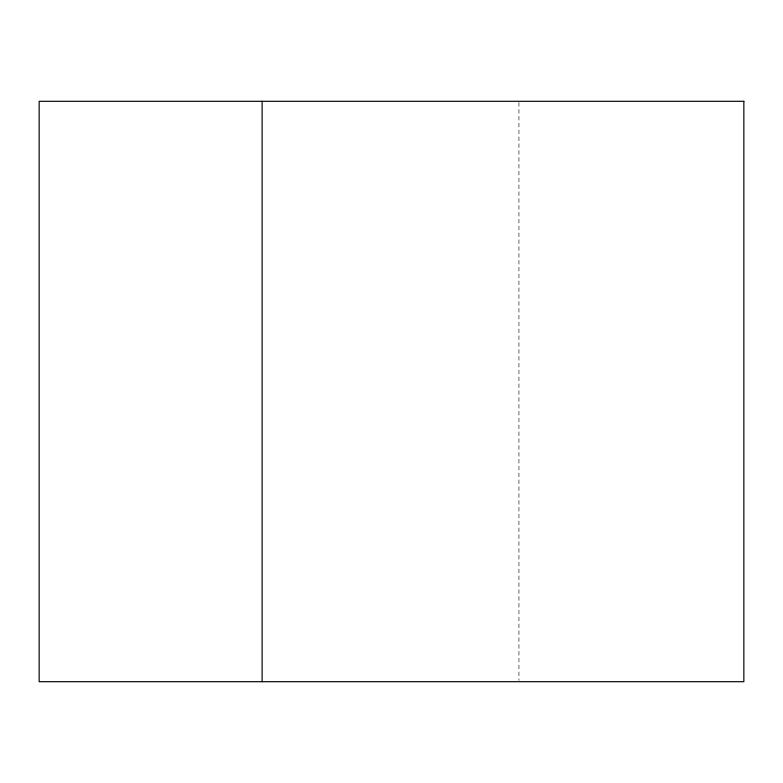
<?xml version="1.0" encoding="UTF-8"?>
<svg xmlns="http://www.w3.org/2000/svg" width="783" height="783" viewBox="0 0 783 783"><rect width="100%" height="100%" fill="white"/><g stroke="black" fill="none" stroke-linecap="round" stroke-linejoin="round"><path stroke-width="0.59" stroke-dasharray="3.92 2.94" d="M518.943 102.524L518.943 680.476"/><path stroke-width="1.17" d="M262.119 101.301L262.119 681.699M743.85 101.301L39.15 101.301L39.15 681.699L743.85 681.699L743.85 101.301"/></g></svg>
